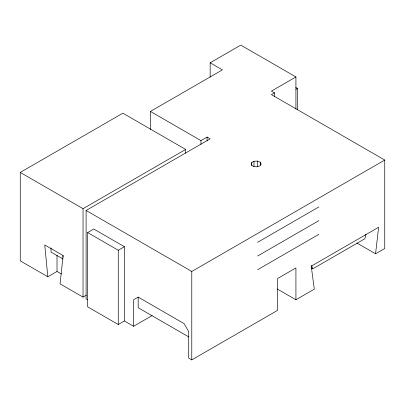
<?xml version="1.0" encoding="UTF-8"?>
<svg xmlns="http://www.w3.org/2000/svg" width="405" height="405" viewBox="0 0 405 405"><rect width="100%" height="100%" fill="white"/><g stroke="black" fill="none" stroke-linecap="round" stroke-linejoin="round"><path stroke-width="0.61" d="M356.921 243.02L375.562 253.783L378.624 227.261L311.237 266.161L314.3 289.155L295.923 299.766L277.228 288.973M251.515 162.683L251.216 164.678L253.206 166.323L256.557 166.84L259.706 165.994L261.174 164.177L260.273 162.243L257.428 161.089L253.97 161.266L251.515 162.683L251.515 165.63M365.953 234.252L364.839 238.753L312.771 268.819L311.146 267.882M61.347 273.977L57.009 271.471L47.815 276.772L20.25 260.861L20.25 172.434L122.862 113.192L185.652 149.445L185.652 153.237M210.16 77.147L210.16 62.795L240.788 45.112L295.923 76.94L295.923 109.153M150.427 129.524L150.427 111.426L222.411 69.868L210.16 62.795M295.923 76.94L271.416 91.09L274.479 92.856L274.479 96.648M274.479 92.856L271.416 94.623L384.75 160.056L384.75 248.478L375.562 253.783M20.25 172.434L83.04 208.686L185.652 149.445M150.427 111.426L200.966 140.606L207.097 137.067L210.16 138.834L86.103 210.458L86.103 298.88L87.748 299.827M295.923 89.323L297.452 88.437L297.452 109.77M124.391 320.983L118.265 324.521L87.637 306.838L87.637 232.561L93.763 229.027L124.391 246.711L124.391 320.983L133.584 326.288L152.108 315.596M87.637 232.561L118.265 250.244L124.391 246.711M47.815 276.772L44.752 244.944L63.134 255.555L60.072 283.849L83.04 297.113L86.295 295.23M295.923 299.766L295.923 267.933L277.546 278.544L277.546 310.377L191.778 359.888L188.715 358.121L188.715 331.594L184.123 323.635L138.176 297.113L133.584 299.766L133.584 326.288M86.103 210.458L191.778 271.466L384.75 160.056M257.636 242.291L318.897 206.92M257.636 255.995L318.897 220.624M257.636 269.7L318.897 234.333M295.812 87.49L297.452 88.437M62.977 259.003L51.035 252.102L51.035 247.976M188.943 337.031L138.176 307.719L138.176 297.113M311.622 265.503L312.771 268.819M260.273 162.243L260.273 165.189M257.428 161.089L257.428 166.394M253.97 161.266L253.97 166.571M207.097 137.067L207.097 140.839M200.966 140.606L200.966 144.347M191.778 271.466L191.778 359.888M118.265 250.244L118.265 324.521M83.04 208.686L83.04 297.113M62.977 255.464L62.977 257.231M57.009 255.292L57.009 271.471"/></g></svg>
